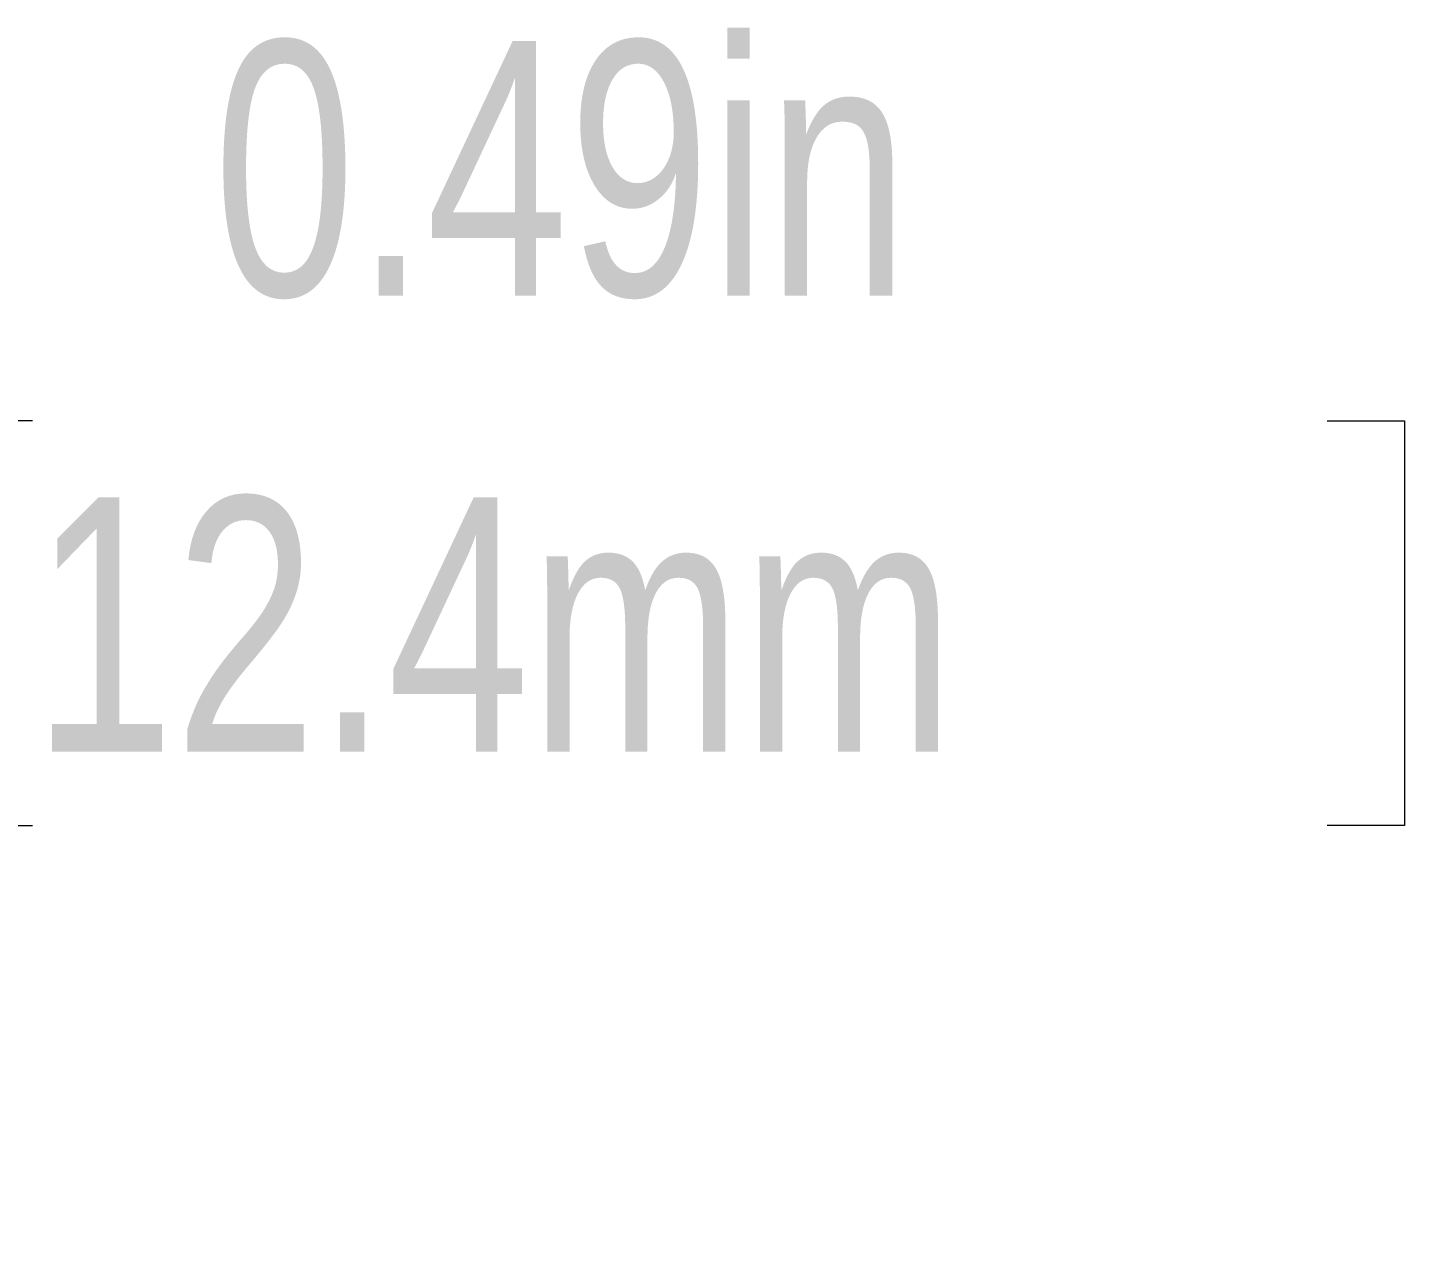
# Model space of a CAD drawing. Header units: inches. Extents: x 0.2 to 38.3, y 0.1 to 29.6.
# Drawn here: x 22.369 to 24.539, y 13.563 to 15.498 of the extents above; entities that cross this region are included whole.
import ezdxf

# ---------------------------------------------------------------- set-up
doc = ezdxf.new("R2010")
doc.units = ezdxf.units.IN
doc.header["$LTSCALE"] = 3.5
doc.header["$MEASUREMENT"] = 0
doc.styles.add('SLDTEXTSTYLE0', font='TXT', dxfattribs={"width": 0.75})
doc.dimstyles.new('SLDDIMSTYLE2', dxfattribs={"dimtxt": 0.401042, "dimasz": 0.385, "dimexe": 0, "dimexo": 0.0625, "dimgap": 0.10026, "dimtad": 0, "dimtih": 1, "dimtoh": 1, "dimrnd": 1e-09, "dimdsep": 46, "dimtxsty": 'SLDTEXTSTYLE0', "dimsah": 1, "dimcen": 0.09, "dimadec": 0, "dimazin": 2, "dimtfac": 1, "dimtmove": 0, "dimatfit": 0, "dimfxl": 1, "dimfrac": 2, "dimtolj": 1, "dimtzin": 12, "dimarcsym": 0})

# ---------------------------------------------------------------- blocks, each defined once
blk = doc.blocks.new('_D_5')
at = {"color": 7, "linetype": 'Continuous', "lineweight": 0}
for p, q in [((19.8792, 9.5882), (19.8792, 15.1229)), ((20.3655, 9.0138), (20.3655, 15.1229)), ((19.8792, 14.8779), (19.0042, 14.8779)), ((20.3655, 14.8779), (21.9042, 14.8779)), ((22.3774, 14.8779), (22.2554, 14.8779)), ((22.2554, 14.8779), (22.2554, 14.2407)), ((24.4167, 14.8779), (24.5387, 14.8779)), ((24.5387, 14.8779), (24.5387, 14.2407)), ((22.2554, 14.2407), (22.3774, 14.2407)), ((24.5387, 14.2407), (24.4167, 14.2407))]:
    blk.add_line(p, q, dxfattribs=at)
for points in [[(19.8792, 14.8779), (19.4942, 14.9304), (19.4942, 14.8254)], [(20.3655, 14.8779), (20.7505, 14.8254), (20.7505, 14.9304)]]:
    blk.add_solid(points, dxfattribs=at)
at = {"color": 7, "linetype": 'Continuous', "lineweight": 0, "char_height": 0.40104, "attachment_point": 1, "style": 'SLDTEXTSTYLE0'}
for s, insert in [('0.49in', (22.6622, 15.4762)), ('12.4mm', (22.3774, 14.7577))]:
    blk.add_mtext(s, dxfattribs=dict(at, insert=insert))

msp = doc.modelspace()

# ---------------------------------------------------------------- dimensions: what is measured, and where the dimension line sits
at = {"color": 7, "linetype": 'Continuous', "lineweight": 0}
dim = msp.add_linear_dim(base=(20.3655, 14.8779), p1=(19.8792, 9.4132), p2=(20.3655, 8.8388), dimstyle='SLDDIMSTYLE2', dxfattribs=at)
dim.commit()
dim.dimension.update_dxf_attribs({"geometry": '_D_5', "text_midpoint": (23.397, 14.8779), "dimtype": 160})

doc.saveas('drawing.dxf')
